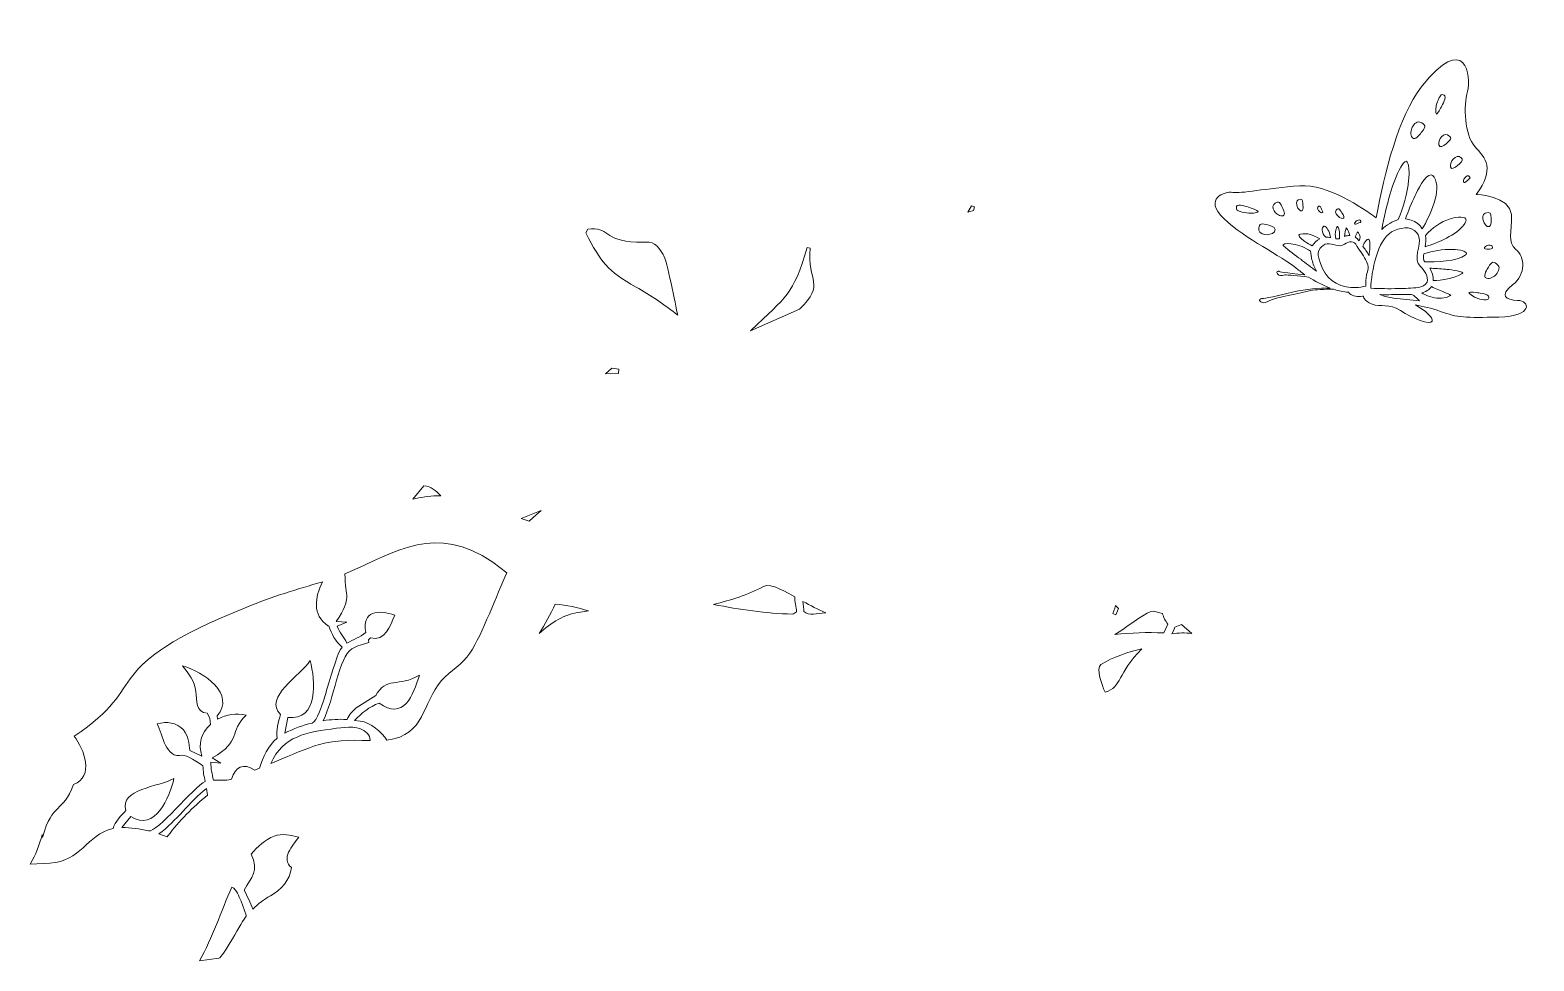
# Model space of a CAD drawing. Header units: millimetres. Extents: x -489 to 490, y -557 to 259.
# Drawn here: x 244.5 to 463.8, y -411 to -275.3 of the extents above; entities that cross this region are included whole.
import ezdxf

# ---------------------------------------------------------------- set-up
doc = ezdxf.new("R2010")
doc.units = ezdxf.units.MM
doc.header["$MEASUREMENT"] = 0
doc.layers.add('Layer 1', color=7, linetype='Continuous')

msp = doc.modelspace()

# ---------------------------------------------------------------- linework, layer by layer
at = {"layer": 'Layer 1', "color": 250, "lineweight": 20}
for points, knots in [([(419.891, -298.9356), (418.7398, -298.7205), (415.5115, -299.8034), (418.6042, -302.7663), (418.6042, -302.7663), (421.6971, -305.7295), (427.0728, -308.2512), (429.0696, -309.9386), (429.0696, -309.9386), (429.3811, -310.2017), (429.8389, -310.5548), (430.3995, -310.9366), (430.3995, -310.9366), (427.4191, -310.6532), (426.6888, -310.5192), (426.5965, -310.4455), (426.5965, -310.4455), (426.5022, -310.3732), (426.1165, -310.4747), (426.3844, -310.8123), (426.3844, -310.8123), (426.6521, -311.1489), (426.9534, -311.0556), (427.4698, -310.9809), (427.4698, -310.9809), (427.8215, -310.9281), (429.51, -311.1135), (430.9123, -311.2745), (430.9123, -311.2745), (431.8195, -311.853), (432.9223, -312.4548), (434.0832, -312.8854), (434.0832, -312.8854), (432.4895, -312.9008), (430.533, -313.025), (428.8133, -313.4394), (428.8133, -313.4394), (425.1423, -314.323), (424.2292, -314.4631), (424.0928, -314.4142), (424.0928, -314.4142), (423.9554, -314.3673), (423.556, -314.6349), (423.9935, -314.915), (423.9935, -314.915), (424.4302, -315.1938), (424.7373, -314.9717), (425.296, -314.6826), (425.296, -314.6826), (425.8561, -314.3929), (429.8953, -313.5613), (431.2469, -313.2461), (431.2469, -313.2461), (431.8987, -313.0947), (433.3042, -313.0578), (434.587, -313.0602), (434.587, -313.0602), (435.3073, -313.2916), (436.0419, -313.448), (436.7592, -313.4846), (436.7592, -313.4846), (436.9267, -313.7288), (437.1911, -313.928), (437.5378, -314.0266), (437.5378, -314.0266), (438.1912, -314.2135), (438.9574, -314.0576), (438.9574, -314.0576), (438.9574, -314.0576), (438.9574, -314.0576), (438.9427, -314.7673), (440.2013, -315.2416), (440.2013, -315.2416), (441.461, -315.7142), (442.6464, -315.0402), (444.3588, -316.1743), (444.3588, -316.1743), (446.0717, -317.3074), (448.6829, -318.3727), (448.9783, -317.6974), (448.9783, -317.6974), (449.179, -317.2379), (447.9281, -316.1591), (446.5251, -315.3317), (446.5251, -315.3317), (447.6025, -315.5385), (448.9083, -315.8385), (450.1542, -316.2845), (450.1542, -316.2845), (452.7284, -317.2063), (453.7539, -317.2424), (458.6805, -317.1099), (458.6805, -317.1099), (463.8085, -316.9709), (463.2064, -314.7432), (461.4252, -314.683), (461.4252, -314.683), (459.6671, -314.6241), (458.7206, -313.9823), (460.7062, -312.4114), (460.7062, -312.4114), (462.7331, -310.8087), (462.4612, -308.3451), (461.1738, -307.2419), (461.1738, -307.2419), (459.8963, -306.1476), (460.6393, -304.8166), (460.5146, -302.1632), (460.5146, -302.1632), (460.3906, -299.4923), (455.3836, -299.2251), (455.3836, -299.2251), (455.3836, -299.2251), (458.1689, -295.5037), (456.7589, -293.924), (455.2059, -292.264), (455.2059, -292.264), (453.6643, -290.6157), (453.5329, -286.2455), (454.1212, -284.2148), (454.1212, -284.2148), (454.7151, -282.1662), (453.863, -275.267), (447.3637, -283.5906), (447.3637, -283.5906), (444.0715, -287.8084), (442.0113, -296.0371), (440.8164, -302.6672), (440.8164, -302.6672), (438.8924, -301.2369), (433.673, -297.6813), (429.6792, -297.9694), (429.6792, -297.9694), (424.6896, -298.3301), (421.0432, -299.1496), (419.891, -298.9356)], [0, 0, 0, 0, 0.02857143, 0.02857143, 0.02857143, 0.02857143, 0.05714286, 0.05714286, 0.05714286, 0.05714286, 0.08571429, 0.08571429, 0.08571429, 0.08571429, 0.11428571, 0.11428571, 0.11428571, 0.11428571, 0.14285714, 0.14285714, 0.14285714, 0.14285714, 0.17142857, 0.17142857, 0.17142857, 0.17142857, 0.2, 0.2, 0.2, 0.2, 0.22857143, 0.22857143, 0.22857143, 0.22857143, 0.25714286, 0.25714286, 0.25714286, 0.25714286, 0.28571429, 0.28571429, 0.28571429, 0.28571429, 0.31428571, 0.31428571, 0.31428571, 0.31428571, 0.34285714, 0.34285714, 0.34285714, 0.34285714, 0.37142857, 0.37142857, 0.37142857, 0.37142857, 0.4, 0.4, 0.4, 0.4, 0.42857143, 0.42857143, 0.42857143, 0.42857143, 0.45714286, 0.45714286, 0.45714286, 0.45714286, 0.48571429, 0.48571429, 0.48571429, 0.48571429, 0.51428571, 0.51428571, 0.51428571, 0.51428571, 0.54285714, 0.54285714, 0.54285714, 0.54285714, 0.57142857, 0.57142857, 0.57142857, 0.57142857, 0.6, 0.6, 0.6, 0.6, 0.62857143, 0.62857143, 0.62857143, 0.62857143, 0.65714286, 0.65714286, 0.65714286, 0.65714286, 0.68571429, 0.68571429, 0.68571429, 0.68571429, 0.71428571, 0.71428571, 0.71428571, 0.71428571, 0.74285714, 0.74285714, 0.74285714, 0.74285714, 0.77142857, 0.77142857, 0.77142857, 0.77142857, 0.8, 0.8, 0.8, 0.8, 0.82857143, 0.82857143, 0.82857143, 0.82857143, 0.85714286, 0.85714286, 0.85714286, 0.85714286, 0.88571429, 0.88571429, 0.88571429, 0.88571429, 0.91428571, 0.91428571, 0.91428571, 0.91428571, 0.94285714, 0.94285714, 0.94285714, 0.94285714, 1, 1, 1, 1]), ([(449.6019, -287.5245), (449.429, -287.4324), (449.5032, -286.6267), (449.5278, -286.4707), (449.5278, -286.4707), (449.5278, -286.4707), (449.5719, -286.2569), (449.5719, -286.2569), (449.5719, -286.2569), (449.6612, -285.8682), (449.8057, -285.4432), (450.007, -285.0975), (450.007, -285.0975), (450.0626, -285.002), (450.2743, -284.6758), (450.4076, -284.6821), (450.4076, -284.6821), (450.5047, -284.6895), (450.6469, -284.6995), (450.7386, -284.752), (450.7386, -284.752), (451.1196, -284.9701), (450.4259, -286.2355), (450.3096, -286.4466), (450.3096, -286.4466), (450.2297, -286.5915), (449.7585, -287.4966), (449.6019, -287.5245)], [0, 0, 0, 0, 0.125, 0.125, 0.125, 0.125, 0.25, 0.25, 0.25, 0.25, 0.375, 0.375, 0.375, 0.375, 0.5, 0.5, 0.5, 0.5, 0.625, 0.625, 0.625, 0.625, 0.75, 0.75, 0.75, 0.75, 1, 1, 1, 1]), ([(446.2535, -291.0618), (445.7357, -290.8597), (445.8346, -289.9927), (445.9931, -289.5871), (445.9931, -289.5871), (446.1501, -289.1854), (446.6643, -288.4759), (447.1845, -288.679), (447.1845, -288.679), (448.0084, -289.0008), (448.1131, -289.3256), (447.4804, -290.0946), (447.4804, -290.0946), (447.2617, -290.3603), (446.669, -291.2239), (446.2535, -291.0618)], [0, 0, 0, 0, 0.2, 0.2, 0.2, 0.2, 0.4, 0.4, 0.4, 0.4, 0.6, 0.6, 0.6, 0.6, 1, 1, 1, 1]), ([(450.1045, -292.2543), (449.7377, -292.0196), (449.9727, -291.343), (450.1516, -291.0654), (450.1516, -291.0654), (450.3329, -290.7842), (450.8527, -290.2927), (451.2178, -290.5263), (451.2178, -290.5263), (451.8148, -290.9083), (451.8343, -291.1606), (451.2173, -291.6655), (451.2173, -291.6655), (451.0168, -291.8297), (450.3879, -292.4356), (450.1045, -292.2543)], [0, 0, 0, 0, 0.2, 0.2, 0.2, 0.2, 0.4, 0.4, 0.4, 0.4, 0.6, 0.6, 0.6, 0.6, 1, 1, 1, 1]), ([(451.7876, -295.4372), (451.4265, -295.2373), (451.6899, -294.5618), (451.8476, -294.3165), (451.8476, -294.3165), (452.0245, -294.0413), (452.5548, -293.5198), (452.9213, -293.7224), (452.9213, -293.7224), (453.0555, -293.7966), (453.268, -293.9141), (453.3387, -294.0573), (453.3387, -294.0573), (453.4616, -294.3065), (453.0612, -294.6642), (452.9055, -294.7967), (452.9055, -294.7967), (452.7118, -294.9614), (452.0692, -295.5931), (451.7876, -295.4372)], [0, 0, 0, 0, 0.16666667, 0.16666667, 0.16666667, 0.16666667, 0.33333333, 0.33333333, 0.33333333, 0.33333333, 0.5, 0.5, 0.5, 0.5, 0.66666667, 0.66666667, 0.66666667, 0.66666667, 1, 1, 1, 1]), ([(441.6049, -304.3508), (441.9214, -302.6069), (442.3367, -300.8322), (442.835, -299.1657), (442.835, -299.1657), (443.2251, -297.8613), (443.7221, -296.4209), (444.4106, -295.2431), (444.4106, -295.2431), (444.5009, -295.0887), (444.9728, -294.3257), (445.2172, -294.3892), (445.2172, -294.3892), (445.4023, -294.4373), (445.5088, -294.9822), (445.5323, -295.1317), (445.5323, -295.1317), (445.6341, -295.7777), (445.6002, -296.5232), (445.5383, -297.1721), (445.5383, -297.1721), (445.3551, -299.0925), (444.8004, -301.1368), (444.025, -302.906), (444.025, -302.906), (443.2768, -303.1694), (442.2612, -303.674), (441.6049, -304.3508)], [0, 0, 0, 0, 0.125, 0.125, 0.125, 0.125, 0.25, 0.25, 0.25, 0.25, 0.375, 0.375, 0.375, 0.375, 0.5, 0.5, 0.5, 0.5, 0.625, 0.625, 0.625, 0.625, 0.75, 0.75, 0.75, 0.75, 1, 1, 1, 1]), ([(445.0851, -302.7954), (445.479, -301.6532), (445.9563, -300.4804), (446.466, -299.3992), (446.466, -299.3992), (446.7547, -298.7869), (447.9608, -296.2898), (448.7986, -296.3676), (448.7986, -296.3676), (448.9943, -296.3857), (449.1448, -296.561), (449.2453, -296.7141), (449.2453, -296.7141), (450.4475, -298.544), (448.6501, -302.3693), (447.5255, -304.2331), (447.5255, -304.2331), (447.1534, -303.6358), (446.6047, -303.2104), (445.92, -302.9759), (445.92, -302.9759), (445.6777, -302.8928), (445.3716, -302.8223), (445.0851, -302.7954)], [0, 0, 0, 0, 0.14285714, 0.14285714, 0.14285714, 0.14285714, 0.28571429, 0.28571429, 0.28571429, 0.28571429, 0.42857143, 0.42857143, 0.42857143, 0.42857143, 0.57142857, 0.57142857, 0.57142857, 0.57142857, 0.71428571, 0.71428571, 0.71428571, 0.71428571, 1, 1, 1, 1]), ([(453.5954, -297.5089), (453.4184, -297.4109), (453.5897, -297.0117), (453.6619, -296.8994), (453.6619, -296.8994), (453.7497, -296.7626), (454.0609, -296.4405), (454.2481, -296.5439), (454.2481, -296.5439), (454.5906, -296.733), (454.5563, -296.8238), (454.2248, -297.106), (454.2248, -297.106), (454.1402, -297.178), (453.7152, -297.5752), (453.5954, -297.5089)], [0, 0, 0, 0, 0.2, 0.2, 0.2, 0.2, 0.4, 0.4, 0.4, 0.4, 0.6, 0.6, 0.6, 0.6, 1, 1, 1, 1]), ([(427.0603, -300.9899), (427.1753, -301.2388), (427.6228, -302.0263), (427.3548, -302.2658), (427.3548, -302.2658), (427.0087, -302.5752), (426.3771, -302.1702), (426.1291, -301.9036), (426.1291, -301.9036), (425.8878, -301.6441), (425.5298, -300.993), (425.8728, -300.6854), (425.8728, -300.6854), (426.4283, -300.1873), (426.7069, -300.2241), (427.0603, -300.9899)], [0, 0, 0, 0, 0.2, 0.2, 0.2, 0.2, 0.4, 0.4, 0.4, 0.4, 0.6, 0.6, 0.6, 0.6, 1, 1, 1, 1]), ([(429.4183, -300.0071), (429.9493, -299.7714), (430.0682, -299.919), (430.104, -300.5485), (430.104, -300.5485), (430.1152, -300.7445), (430.2101, -301.5186), (429.9832, -301.6186), (429.9832, -301.6186), (429.6783, -301.753), (429.3652, -301.2309), (429.2852, -301.0132), (429.2852, -301.0132), (429.1949, -300.7668), (429.1086, -300.1446), (429.4183, -300.0071)], [0, 0, 0, 0, 0.2, 0.2, 0.2, 0.2, 0.4, 0.4, 0.4, 0.4, 0.6, 0.6, 0.6, 0.6, 1, 1, 1, 1]), ([(381.2448, -301.8317), (381.2448, -301.8317), (381.7959, -300.8737), (381.7959, -300.8737), (381.7959, -300.8737), (381.7959, -300.8737), (382.2088, -301.0571), (382.2088, -301.0571), (382.2088, -301.0571), (382.2088, -301.0571), (382.0547, -301.5964), (382.0547, -301.5964), (382.0547, -301.5964), (382.0547, -301.5964), (381.914, -301.6373), (381.914, -301.6373), (381.914, -301.6373), (381.914, -301.6373), (381.2448, -301.8317), (381.2448, -301.8317)], [0, 0, 0, 0, 0.16666667, 0.16666667, 0.16666667, 0.16666667, 0.33333333, 0.33333333, 0.33333333, 0.33333333, 0.5, 0.5, 0.5, 0.5, 0.66666667, 0.66666667, 0.66666667, 0.66666667, 1, 1, 1, 1]), ([(422.307, -301.1365), (422.4626, -301.1909), (423.557, -301.5447), (423.5933, -301.7057), (423.5933, -301.7057), (423.5825, -301.7628), (423.3893, -301.8441), (423.3433, -301.8604), (423.3433, -301.8604), (423.0841, -301.9522), (422.7635, -301.979), (422.4904, -301.9811), (422.4904, -301.9811), (422.4904, -301.9811), (422.2359, -301.9706), (422.2359, -301.9706), (422.2359, -301.9706), (421.8108, -301.9429), (421.3397, -301.8638), (420.9403, -301.7123), (420.9403, -301.7123), (420.8207, -301.6668), (420.4396, -301.5011), (420.4182, -301.3499), (420.4182, -301.3499), (420.4063, -301.2444), (420.388, -301.0868), (420.4287, -300.9789), (420.4287, -300.9789), (420.5939, -300.5407), (422.0628, -301.0511), (422.307, -301.1365)], [0, 0, 0, 0, 0.11111111, 0.11111111, 0.11111111, 0.11111111, 0.22222222, 0.22222222, 0.22222222, 0.22222222, 0.33333333, 0.33333333, 0.33333333, 0.33333333, 0.44444444, 0.44444444, 0.44444444, 0.44444444, 0.55555556, 0.55555556, 0.55555556, 0.55555556, 0.66666667, 0.66666667, 0.66666667, 0.66666667, 0.77777778, 0.77777778, 0.77777778, 0.77777778, 1, 1, 1, 1]), ([(432.2797, -301.0808), (432.5315, -300.8262), (432.601, -300.8804), (432.7762, -301.2396), (432.7762, -301.2396), (432.8155, -301.3199), (433.0742, -301.8024), (432.9973, -301.8802), (432.9973, -301.8802), (432.8729, -302.0059), (432.5495, -301.758), (432.4661, -301.6683), (432.4661, -301.6683), (432.372, -301.5669), (432.1484, -301.2135), (432.2797, -301.0808)], [0, 0, 0, 0, 0.2, 0.2, 0.2, 0.2, 0.4, 0.4, 0.4, 0.4, 0.6, 0.6, 0.6, 0.6, 1, 1, 1, 1]), ([(434.9239, -301.6008), (434.9828, -301.5143), (435.0912, -301.3537), (435.1944, -301.3168), (435.1944, -301.3168), (435.3634, -301.2564), (435.6124, -301.6187), (435.681, -301.7228), (435.681, -301.7228), (435.779, -301.8712), (436.2201, -302.4605), (436.096, -302.6423), (436.096, -302.6423), (435.9329, -302.8813), (435.4443, -302.5952), (435.298, -302.4719), (435.298, -302.4719), (435.1154, -302.318), (434.7523, -301.8529), (434.9239, -301.6008)], [0, 0, 0, 0, 0.16666667, 0.16666667, 0.16666667, 0.16666667, 0.33333333, 0.33333333, 0.33333333, 0.33333333, 0.5, 0.5, 0.5, 0.5, 0.66666667, 0.66666667, 0.66666667, 0.66666667, 1, 1, 1, 1]), ([(451.6067, -302.7865), (452.0369, -302.6504), (453.5815, -302.2876), (453.8755, -302.8299), (453.8755, -302.8299), (454.0042, -303.0673), (453.7644, -303.4439), (453.6303, -303.6259), (453.6303, -303.6259), (452.5326, -305.1172), (449.8223, -306.3072), (447.9444, -306.8553), (447.9444, -306.8553), (448.0687, -306.3301), (448.0854, -305.7151), (448, -305.2077), (448, -305.2077), (448.9291, -304.1046), (450.233, -303.2214), (451.6067, -302.7865)], [0, 0, 0, 0, 0.16666667, 0.16666667, 0.16666667, 0.16666667, 0.33333333, 0.33333333, 0.33333333, 0.33333333, 0.5, 0.5, 0.5, 0.5, 0.66666667, 0.66666667, 0.66666667, 0.66666667, 1, 1, 1, 1]), ([(457.3118, -303.9235), (456.8958, -304.0524), (456.5303, -303.4372), (456.4334, -303.1211), (456.4334, -303.1211), (456.3366, -302.8044), (456.2932, -302.0871), (456.7093, -301.958), (456.7093, -301.958), (457.3864, -301.7481), (457.592, -301.8969), (457.5797, -302.6938), (457.5797, -302.6938), (457.5757, -302.9525), (457.6327, -303.824), (457.3118, -303.9235)], [0, 0, 0, 0, 0.2, 0.2, 0.2, 0.2, 0.4, 0.4, 0.4, 0.4, 0.6, 0.6, 0.6, 0.6, 1, 1, 1, 1]), ([(332.8429, -312.7414), (328.5925, -310.3876), (327.7589, -309.1265), (325.5255, -304.8555), (325.5255, -304.8555), (325.5255, -304.8555), (325.7975, -304.2974), (325.7975, -304.2974), (325.7975, -304.2974), (328.9587, -303.8488), (328.0702, -306.0475), (332.9093, -306.185), (332.9093, -306.185), (335.2156, -306.2505), (335.3728, -305.7913), (336.8114, -307.9727), (336.8114, -307.9727), (337.3741, -308.826), (338.5961, -315.3452), (338.9343, -316.8285), (338.9343, -316.8285), (336.988, -315.3311), (334.9959, -313.9337), (332.8429, -312.7414)], [0, 0, 0, 0, 0.14285714, 0.14285714, 0.14285714, 0.14285714, 0.28571429, 0.28571429, 0.28571429, 0.28571429, 0.42857143, 0.42857143, 0.42857143, 0.42857143, 0.57142857, 0.57142857, 0.57142857, 0.57142857, 0.71428571, 0.71428571, 0.71428571, 0.71428571, 1, 1, 1, 1]), ([(424.7923, -303.6407), (425.1004, -303.7282), (426.0693, -303.9146), (426.087, -304.329), (426.087, -304.329), (426.1091, -304.8498), (425.3275, -305.0884), (424.9255, -305.1046), (424.9255, -305.1046), (424.5228, -305.1207), (423.7219, -304.9471), (423.6995, -304.426), (423.6995, -304.426), (423.6639, -303.6), (423.8921, -303.3853), (424.7923, -303.6407)], [0, 0, 0, 0, 0.2, 0.2, 0.2, 0.2, 0.4, 0.4, 0.4, 0.4, 0.6, 0.6, 0.6, 0.6, 1, 1, 1, 1]), ([(429.785, -305.0288), (430.6244, -304.7671), (431.792, -305.225), (432.5898, -305.7194), (432.5898, -305.7194), (432.1358, -305.9388), (431.7221, -306.305), (431.47, -306.7336), (431.47, -306.7336), (431.1092, -306.5428), (430.7466, -306.3263), (430.4149, -306.1004), (430.4149, -306.1004), (430.2455, -305.9849), (429.4742, -305.4321), (429.5234, -305.1914), (429.5234, -305.1914), (429.5394, -305.1136), (429.7239, -305.0478), (429.785, -305.0288)], [0, 0, 0, 0, 0.16666667, 0.16666667, 0.16666667, 0.16666667, 0.33333333, 0.33333333, 0.33333333, 0.33333333, 0.5, 0.5, 0.5, 0.5, 0.66666667, 0.66666667, 0.66666667, 0.66666667, 1, 1, 1, 1]), ([(433.3509, -303.909), (433.7825, -304.1657), (434.0474, -304.9411), (434.1635, -305.5209), (434.1635, -305.5209), (433.9242, -305.4709), (433.6613, -305.4511), (433.4355, -305.4624), (433.4355, -305.4624), (433.1551, -305.1787), (432.921, -304.7998), (432.9176, -304.3937), (432.9176, -304.3937), (432.9161, -304.2273), (432.9753, -303.928), (433.166, -303.8731), (433.166, -303.8731), (433.2306, -303.8546), (433.2952, -303.8758), (433.3509, -303.909)], [0, 0, 0, 0, 0.16666667, 0.16666667, 0.16666667, 0.16666667, 0.33333333, 0.33333333, 0.33333333, 0.33333333, 0.5, 0.5, 0.5, 0.5, 0.66666667, 0.66666667, 0.66666667, 0.66666667, 1, 1, 1, 1]), ([(434.923, -305.6976), (434.828, -305.2776), (434.8049, -304.807), (434.9093, -304.3935), (434.9093, -304.3935), (434.9307, -304.3089), (435.0664, -303.9083), (435.183, -303.9065), (435.183, -303.9065), (435.1893, -303.9064), (435.2039, -303.9165), (435.2083, -303.9199), (435.2083, -303.9199), (435.5017, -304.1448), (435.4768, -305.2576), (435.4415, -305.7079), (435.4415, -305.7079), (435.3319, -305.7533), (435.0837, -305.7258), (434.923, -305.6976)], [0, 0, 0, 0, 0.16666667, 0.16666667, 0.16666667, 0.16666667, 0.33333333, 0.33333333, 0.33333333, 0.33333333, 0.5, 0.5, 0.5, 0.5, 0.66666667, 0.66666667, 0.66666667, 0.66666667, 1, 1, 1, 1]), ([(436.1786, -305.3434), (436.2269, -304.9302), (436.3185, -304.3303), (436.4365, -304.1268), (436.4365, -304.1268), (436.69, -304.3975), (436.8691, -304.8399), (436.956, -305.234), (436.956, -305.234), (436.6993, -305.2215), (436.4266, -305.262), (436.1786, -305.3434)], [0, 0, 0, 0, 0.25, 0.25, 0.25, 0.25, 0.5, 0.5, 0.5, 0.5, 1, 1, 1, 1]), ([(437.8974, -303.1086), (437.9956, -303.0311), (438.3335, -302.8557), (438.4446, -302.979), (438.4446, -302.979), (438.656, -303.2139), (438.6052, -303.2631), (438.2759, -303.392), (438.2759, -303.392), (438.2027, -303.4206), (437.7356, -303.6214), (437.6729, -303.5519), (437.6729, -303.5519), (437.5728, -303.4408), (437.8181, -303.1713), (437.8974, -303.1086)], [0, 0, 0, 0, 0.2, 0.2, 0.2, 0.2, 0.4, 0.4, 0.4, 0.4, 0.6, 0.6, 0.6, 0.6, 1, 1, 1, 1]), ([(437.729, -305.4357), (437.8472, -305.1883), (438.0225, -304.8068), (438.0958, -304.6792), (438.0958, -304.6792), (438.1473, -304.7266), (438.2129, -304.8108), (438.2367, -304.8423), (438.2367, -304.8423), (438.5004, -305.1931), (438.4927, -305.64), (438.316, -306.0174), (438.316, -306.0174), (438.1685, -305.7842), (437.9598, -305.5786), (437.729, -305.4357)], [0, 0, 0, 0, 0.2, 0.2, 0.2, 0.2, 0.4, 0.4, 0.4, 0.4, 0.6, 0.6, 0.6, 0.6, 1, 1, 1, 1]), ([(439.9977, -312.9197), (440.1359, -310.5122), (440.9233, -305.8714), (443.0593, -304.7069), (443.0593, -304.7069), (444.1476, -304.1136), (445.8541, -303.6701), (446.7485, -304.839), (446.7485, -304.839), (446.8805, -305.0116), (446.9786, -305.2063), (447.0429, -305.4136), (447.0429, -305.4136), (447.443, -306.704), (446.0478, -308.6606), (447.2561, -309.7508), (447.2561, -309.7508), (447.7953, -310.2372), (448.4686, -311.2563), (448.2151, -312.0076), (448.2151, -312.0076), (448.0391, -312.5293), (447.4475, -312.7158), (446.9556, -312.7861), (446.9556, -312.7861), (445.999, -312.9227), (444.9733, -312.9515), (444.007, -312.9674), (444.007, -312.9674), (442.6762, -312.9893), (441.3299, -312.9714), (439.9977, -312.9197)], [0, 0, 0, 0, 0.11111111, 0.11111111, 0.11111111, 0.11111111, 0.22222222, 0.22222222, 0.22222222, 0.22222222, 0.33333333, 0.33333333, 0.33333333, 0.33333333, 0.44444444, 0.44444444, 0.44444444, 0.44444444, 0.55555556, 0.55555556, 0.55555556, 0.55555556, 0.66666667, 0.66666667, 0.66666667, 0.66666667, 0.77777778, 0.77777778, 0.77777778, 0.77777778, 1, 1, 1, 1]), ([(349.5506, -319.1306), (354.8834, -313.9342), (355.6924, -314.0881), (357.8182, -306.9584), (357.8182, -306.9584), (357.8182, -306.9584), (358.2645, -307.0468), (358.2645, -307.0468), (358.2645, -307.0468), (357.7527, -312.0829), (360.5855, -312.2179), (356.6962, -315.9555), (356.6962, -315.9555), (356.6962, -315.9555), (349.5506, -319.1306), (349.5506, -319.1306)], [0, 0, 0, 0, 0.2, 0.2, 0.2, 0.2, 0.4, 0.4, 0.4, 0.4, 0.6, 0.6, 0.6, 0.6, 1, 1, 1, 1]), ([(431.4307, -308.7611), (431.5811, -309.3464), (431.8029, -309.9104), (432.0936, -310.4365), (432.0936, -310.4365), (431.3226, -309.859), (430.554, -309.2783), (429.7883, -308.6942), (429.7883, -308.6942), (428.9493, -308.0543), (428.1047, -307.4099), (427.2873, -306.7424), (427.2873, -306.7424), (427.2645, -306.6966), (427.2411, -306.6337), (427.2577, -306.5927), (427.2577, -306.5927), (427.3712, -306.3147), (428.429, -306.4297), (428.6452, -306.4655), (428.6452, -306.4655), (429.5379, -306.6132), (430.4726, -306.9896), (431.2273, -307.4983), (431.2273, -307.4983), (431.2426, -307.9077), (431.3334, -308.3824), (431.4307, -308.7611)], [0, 0, 0, 0, 0.125, 0.125, 0.125, 0.125, 0.25, 0.25, 0.25, 0.25, 0.375, 0.375, 0.375, 0.375, 0.5, 0.5, 0.5, 0.5, 0.625, 0.625, 0.625, 0.625, 0.75, 0.75, 0.75, 0.75, 1, 1, 1, 1]), ([(433.6518, -306.4241), (434.423, -306.2969), (435.4135, -307.0734), (436.173, -306.4912), (436.173, -306.4912), (436.7551, -306.0449), (437.6763, -305.9251), (437.9824, -306.7652), (437.9824, -306.7652), (437.9824, -306.7652), (437.9924, -306.7926), (437.9924, -306.7926), (437.9924, -306.7926), (437.9924, -306.7926), (438.0091, -306.8163), (438.0091, -306.8163), (438.0091, -306.8163), (438.484, -307.49), (439.0471, -308.2789), (439.3991, -309.0253), (439.3991, -309.0253), (439.5528, -309.3512), (439.668, -309.6738), (439.6227, -310.038), (439.6227, -310.038), (439.5847, -310.344), (439.4647, -310.6778), (439.399, -310.9856), (439.399, -310.9856), (439.2846, -311.5213), (439.255, -312.0589), (439.2722, -312.6035), (439.2722, -312.6035), (438.4102, -312.8365), (437.2817, -312.8668), (436.4424, -312.714), (436.4424, -312.714), (434.1935, -312.3045), (432.9734, -310.6825), (432.4483, -308.5371), (432.4483, -308.5371), (432.4483, -308.5371), (432.4451, -308.5237), (432.4451, -308.5237), (432.4451, -308.5237), (432.4451, -308.5237), (432.4401, -308.5109), (432.4401, -308.5109), (432.4401, -308.5109), (432.2497, -308.0124), (432.2863, -307.5095), (432.6109, -307.0778), (432.6109, -307.0778), (432.851, -306.7587), (433.2542, -306.4898), (433.6518, -306.4241)], [0, 0, 0, 0, 0.06666667, 0.06666667, 0.06666667, 0.06666667, 0.13333333, 0.13333333, 0.13333333, 0.13333333, 0.2, 0.2, 0.2, 0.2, 0.26666667, 0.26666667, 0.26666667, 0.26666667, 0.33333333, 0.33333333, 0.33333333, 0.33333333, 0.4, 0.4, 0.4, 0.4, 0.46666667, 0.46666667, 0.46666667, 0.46666667, 0.53333333, 0.53333333, 0.53333333, 0.53333333, 0.6, 0.6, 0.6, 0.6, 0.66666667, 0.66666667, 0.66666667, 0.66666667, 0.73333333, 0.73333333, 0.73333333, 0.73333333, 0.8, 0.8, 0.8, 0.8, 0.86666667, 0.86666667, 0.86666667, 0.86666667, 1, 1, 1, 1]), ([(438.8397, -306.7659), (439.0532, -306.3288), (439.6581, -305.1986), (439.8619, -306.1306), (439.8619, -306.1306), (439.9427, -306.5006), (439.8511, -307.4156), (439.7573, -308.1379), (439.7573, -308.1379), (439.491, -307.6474), (439.1254, -307.1307), (438.8397, -306.7659)], [0, 0, 0, 0, 0.25, 0.25, 0.25, 0.25, 0.5, 0.5, 0.5, 0.5, 1, 1, 1, 1]), ([(456.5846, -307.1121), (456.5074, -306.9261), (456.8902, -306.7201), (457.0158, -306.6774), (457.0158, -306.6774), (457.17, -306.6249), (457.6145, -306.5662), (457.6967, -306.7643), (457.6967, -306.7643), (457.8466, -307.1255), (457.763, -307.1752), (457.3278, -307.1897), (457.3278, -307.1897), (457.2161, -307.1934), (456.6376, -307.2397), (456.5846, -307.1121)], [0, 0, 0, 0, 0.2, 0.2, 0.2, 0.2, 0.4, 0.4, 0.4, 0.4, 0.6, 0.6, 0.6, 0.6, 1, 1, 1, 1]), ([(447.7392, -307.8987), (449.0461, -307.4467), (450.5579, -307.2119), (451.9342, -307.258), (451.9342, -307.258), (452.4195, -307.2744), (452.9784, -307.3267), (453.4421, -307.4776), (453.4421, -307.4776), (453.5669, -307.5182), (453.9384, -307.6578), (453.9639, -307.8156), (453.9639, -307.8156), (453.979, -307.9092), (453.8489, -308.037), (453.7882, -308.0903), (453.7882, -308.0903), (452.7679, -308.989), (449.3152, -309.1108), (447.9003, -309.0797), (447.9003, -309.0797), (447.6346, -308.8726), (447.6771, -308.2468), (447.7392, -307.8987)], [0, 0, 0, 0, 0.14285714, 0.14285714, 0.14285714, 0.14285714, 0.28571429, 0.28571429, 0.28571429, 0.28571429, 0.42857143, 0.42857143, 0.42857143, 0.42857143, 0.57142857, 0.57142857, 0.57142857, 0.57142857, 0.71428571, 0.71428571, 0.71428571, 0.71428571, 1, 1, 1, 1]), ([(456.7171, -311.3249), (456.4126, -310.9994), (456.9961, -310.1285), (457.1617, -309.8272), (457.1617, -309.8272), (457.6416, -308.9542), (457.9813, -308.9326), (458.5854, -309.5778), (458.5854, -309.5778), (458.9654, -309.9837), (458.5023, -310.723), (458.1842, -311.0205), (458.1842, -311.0205), (457.8686, -311.3158), (457.0991, -311.7333), (456.7171, -311.3249)], [0, 0, 0, 0, 0.2, 0.2, 0.2, 0.2, 0.4, 0.4, 0.4, 0.4, 0.6, 0.6, 0.6, 0.6, 1, 1, 1, 1]), ([(450.9208, -310.1419), (451.2615, -310.1747), (453.2067, -310.3822), (453.4412, -310.6699), (453.4412, -310.6699), (453.4061, -310.7166), (453.3034, -310.7831), (453.2681, -310.8043), (453.2681, -310.8043), (452.1731, -311.4606), (450.4227, -311.7777), (449.0961, -311.8026), (449.0961, -311.8026), (449.1675, -311.1909), (448.9452, -310.5204), (448.6054, -309.9889), (448.6054, -309.9889), (449.3774, -310.0178), (450.1556, -310.0683), (450.9208, -310.1419)], [0, 0, 0, 0, 0.16666667, 0.16666667, 0.16666667, 0.16666667, 0.33333333, 0.33333333, 0.33333333, 0.33333333, 0.5, 0.5, 0.5, 0.5, 0.66666667, 0.66666667, 0.66666667, 0.66666667, 1, 1, 1, 1]), ([(448.8572, -312.6745), (449.4736, -312.9757), (450.1046, -313.2231), (450.741, -313.4807), (450.741, -313.4807), (450.8829, -313.5381), (451.5532, -313.8046), (451.6961, -313.9514), (451.6961, -313.9514), (451.5735, -314.0606), (451.1185, -314.2053), (451.0085, -314.2386), (451.0085, -314.2386), (450.0993, -314.5134), (449.1447, -314.365), (448.2815, -314.008), (448.2815, -314.008), (448.0284, -313.9032), (447.7387, -313.7614), (447.4723, -313.6026), (447.4723, -313.6026), (448.0173, -313.4529), (448.5357, -313.1289), (448.8572, -312.6745)], [0, 0, 0, 0, 0.14285714, 0.14285714, 0.14285714, 0.14285714, 0.28571429, 0.28571429, 0.28571429, 0.28571429, 0.42857143, 0.42857143, 0.42857143, 0.42857143, 0.57142857, 0.57142857, 0.57142857, 0.57142857, 0.71428571, 0.71428571, 0.71428571, 0.71428571, 1, 1, 1, 1]), ([(454.3384, -313.5194), (454.451, -313.4131), (455.459, -313.5519), (455.6245, -313.5707), (455.6245, -313.5707), (455.8637, -313.5978), (457.2975, -313.7635), (457.255, -314.2002), (457.255, -314.2002), (457.2514, -314.2374), (457.24, -314.2749), (457.2263, -314.3095), (457.2263, -314.3095), (457.198, -314.3811), (457.1573, -314.4494), (457.1176, -314.5152), (457.1176, -314.5152), (457.0487, -314.623), (456.6604, -314.607), (456.5503, -314.5972), (456.5503, -314.5972), (456.152, -314.5615), (455.7218, -314.4335), (455.353, -314.2816), (455.353, -314.2816), (455.353, -314.2816), (455.1482, -314.1916), (455.1482, -314.1916), (455.1482, -314.1916), (455.0099, -314.1232), (454.3132, -313.7204), (454.3384, -313.5194)], [0, 0, 0, 0, 0.11111111, 0.11111111, 0.11111111, 0.11111111, 0.22222222, 0.22222222, 0.22222222, 0.22222222, 0.33333333, 0.33333333, 0.33333333, 0.33333333, 0.44444444, 0.44444444, 0.44444444, 0.44444444, 0.55555556, 0.55555556, 0.55555556, 0.55555556, 0.66666667, 0.66666667, 0.66666667, 0.66666667, 0.77777778, 0.77777778, 0.77777778, 0.77777778, 1, 1, 1, 1]), ([(443.0465, -313.8462), (443.7189, -313.8382), (444.3917, -313.824), (445.0641, -313.8224), (445.0641, -313.8224), (445.2571, -313.822), (445.9547, -313.8085), (446.1207, -313.8632), (446.1207, -313.8632), (446.3187, -313.9861), (446.6348, -314.2885), (446.8313, -314.4633), (446.8313, -314.4633), (446.8313, -314.4633), (447.1339, -314.7346), (447.1339, -314.7346), (447.1339, -314.7346), (445.8692, -314.6345), (444.594, -314.5132), (443.3414, -314.3534), (443.3414, -314.3534), (442.7409, -314.2769), (441.9914, -314.1004), (441.3205, -313.8463), (441.3205, -313.8463), (441.3205, -313.8463), (441.4221, -313.8481), (441.4221, -313.8481), (441.4221, -313.8481), (441.9633, -313.8572), (442.5053, -313.8527), (443.0465, -313.8462)], [0, 0, 0, 0, 0.11111111, 0.11111111, 0.11111111, 0.11111111, 0.22222222, 0.22222222, 0.22222222, 0.22222222, 0.33333333, 0.33333333, 0.33333333, 0.33333333, 0.44444444, 0.44444444, 0.44444444, 0.44444444, 0.55555556, 0.55555556, 0.55555556, 0.55555556, 0.66666667, 0.66666667, 0.66666667, 0.66666667, 0.77777778, 0.77777778, 0.77777778, 0.77777778, 1, 1, 1, 1]), ([(330.3374, -324.7212), (330.3374, -324.7212), (330.2924, -325.3679), (330.2924, -325.3679), (330.2924, -325.3679), (330.2924, -325.3679), (328.3869, -325.3963), (328.3869, -325.3963), (328.3869, -325.3963), (328.3869, -325.3963), (329.32, -324.5648), (329.32, -324.5648), (329.32, -324.5648), (329.32, -324.5648), (330.3374, -324.7212), (330.3374, -324.7212)], [0, 0, 0, 0, 0.2, 0.2, 0.2, 0.2, 0.4, 0.4, 0.4, 0.4, 0.6, 0.6, 0.6, 0.6, 1, 1, 1, 1]), ([(301.9165, -341.7354), (303.0273, -341.8176), (303.6169, -342.4099), (304.3679, -343.1739), (304.3679, -343.1739), (304.3679, -343.1739), (303.7763, -343.1772), (303.7763, -343.1772), (303.7763, -343.1772), (302.5863, -343.1838), (301.4653, -343.4095), (300.3129, -343.6811), (300.3129, -343.6811), (300.3129, -343.6811), (301.9165, -341.7354), (301.9165, -341.7354)], [0, 0, 0, 0, 0.2, 0.2, 0.2, 0.2, 0.4, 0.4, 0.4, 0.4, 0.6, 0.6, 0.6, 0.6, 1, 1, 1, 1]), ([(316.082, -346.4966), (316.082, -346.4966), (319.0331, -345.3155), (319.0331, -345.3155), (319.0331, -345.3155), (319.0331, -345.3155), (317.8614, -346.3629), (317.8614, -346.3629), (317.8614, -346.3629), (317.8614, -346.3629), (317.2513, -346.8939), (317.2513, -346.8939), (317.2513, -346.8939), (317.2513, -346.8939), (316.082, -346.4966), (316.082, -346.4966)], [0, 0, 0, 0, 0.2, 0.2, 0.2, 0.2, 0.4, 0.4, 0.4, 0.4, 0.6, 0.6, 0.6, 0.6, 1, 1, 1, 1]), ([(314.0101, -354.396), (312.5021, -357.6084), (310.5061, -363.2245), (308.6191, -366.1438), (308.6191, -366.1438), (307.5424, -367.8095), (305.7778, -368.6473), (304.494, -370.1175), (304.494, -370.1175), (301.5647, -373.4733), (302.1985, -378.0348), (296.5184, -378.8149), (296.5184, -378.8149), (295.8252, -377.6657), (294.0474, -376.2), (292.6304, -376.0428), (292.6304, -376.0428), (292.6304, -376.0428), (291.7992, -375.9386), (291.7992, -375.9386), (291.7992, -375.9386), (292.8226, -374.8392), (293.9475, -373.9665), (295.3611, -373.407), (295.3611, -373.407), (298.9148, -375.9884), (300.3716, -372.3041), (301.2474, -369.3336), (301.2474, -369.3336), (298.1677, -371.1435), (296.4048, -369.4936), (294.8715, -372.3191), (294.8715, -372.3191), (294.8715, -372.3191), (292.0408, -374.0964), (292.0408, -374.0964), (292.0408, -374.0964), (291.4551, -374.5879), (291.0058, -375.1017), (290.6905, -375.7972), (290.6905, -375.7972), (289.4972, -375.7237), (288.37, -375.8091), (287.1922, -375.9761), (287.1922, -375.9761), (288.8061, -372.9349), (289.4745, -366.6775), (291.4015, -365.4987), (291.4015, -365.4987), (292.1149, -365.0623), (293.0867, -364.8031), (293.8821, -364.589), (293.8821, -364.589), (293.8821, -364.589), (293.811, -364.163), (293.811, -364.163), (293.811, -364.163), (293.811, -364.163), (294.1153, -363.8901), (294.1153, -363.8901), (294.1153, -363.8901), (296.3244, -364.4129), (296.9045, -362.1825), (297.6845, -360.6068), (297.6845, -360.6068), (295.2301, -359.7663), (292.8866, -359.8738), (293.4161, -363.0934), (293.4161, -363.0934), (292.5514, -363.8586), (291.6623, -364.1228), (290.689, -364.6555), (290.689, -364.6555), (290.1909, -363.8371), (289.6294, -363.0869), (289.2516, -362.1981), (289.2516, -362.1981), (289.2516, -362.1981), (290.6571, -361.6209), (290.6571, -361.6209), (290.6571, -361.6209), (290.6571, -361.6209), (289.1259, -361.5146), (289.1259, -361.5146), (289.1259, -361.5146), (291.5467, -357.8096), (290.3736, -358.1729), (290.3957, -354.554), (290.3957, -354.554), (298.2306, -351.2006), (303.4544, -347.2533), (311.9634, -352.837), (311.9634, -352.837), (311.9634, -352.837), (314.0101, -354.396), (314.0101, -354.396)], [0, 0, 0, 0, 0.04, 0.04, 0.04, 0.04, 0.08, 0.08, 0.08, 0.08, 0.12, 0.12, 0.12, 0.12, 0.16, 0.16, 0.16, 0.16, 0.2, 0.2, 0.2, 0.2, 0.24, 0.24, 0.24, 0.24, 0.28, 0.28, 0.28, 0.28, 0.32, 0.32, 0.32, 0.32, 0.36, 0.36, 0.36, 0.36, 0.4, 0.4, 0.4, 0.4, 0.44, 0.44, 0.44, 0.44, 0.48, 0.48, 0.48, 0.48, 0.52, 0.52, 0.52, 0.52, 0.56, 0.56, 0.56, 0.56, 0.6, 0.6, 0.6, 0.6, 0.64, 0.64, 0.64, 0.64, 0.68, 0.68, 0.68, 0.68, 0.72, 0.72, 0.72, 0.72, 0.76, 0.76, 0.76, 0.76, 0.8, 0.8, 0.8, 0.8, 0.84, 0.84, 0.84, 0.84, 0.88, 0.88, 0.88, 0.88, 0.92, 0.92, 0.92, 0.92, 1, 1, 1, 1]), ([(287.9154, -362.1323), (287.9154, -362.1323), (288.0194, -362.1399), (288.0194, -362.1399), (288.0194, -362.1399), (288.4359, -363.3159), (289.0143, -364.4219), (289.974, -365.2329), (289.974, -365.2329), (288.6904, -366.8049), (286.9724, -375.9761), (285.6066, -376.3094), (285.6066, -376.3094), (284.2106, -376.6501), (282.8842, -377.1439), (281.5998, -377.7848), (281.5998, -377.7848), (281.5998, -377.7848), (282.0617, -375.5062), (282.0617, -375.5062), (282.0617, -375.5062), (286.5497, -375.9968), (286.0741, -370.0896), (285.3171, -367.1765), (285.3171, -367.1765), (283.9197, -369.4425), (278.4299, -372.518), (281.0112, -375.0708), (281.0112, -375.0708), (280.6783, -376.1154), (280.2935, -377.4185), (280.5052, -378.5224), (280.5052, -378.5224), (279.1504, -379.6851), (278.4923, -381.2653), (277.9131, -382.9121), (277.9131, -382.9121), (277.9131, -382.9121), (277.2349, -383.183), (277.2349, -383.183), (277.2349, -383.183), (275.5576, -382.0535), (274.4304, -382.6982), (273.8198, -384.5147), (273.8198, -384.5147), (272.8796, -384.7468), (272.1354, -384.6309), (271.2128, -384.6249), (271.2128, -384.6249), (271.0286, -383.7486), (270.8145, -382.9351), (270.837, -382.0413), (270.837, -382.0413), (270.837, -382.0413), (272.2999, -382.1733), (272.2999, -382.1733), (272.2999, -382.1733), (272.2999, -382.1733), (271.03, -381.3964), (271.03, -381.3964), (271.03, -381.3964), (275.4544, -378.8967), (273.4028, -377.6016), (275.9823, -375.1634), (275.9823, -375.1634), (274.4706, -374.8452), (273.1927, -375.0517), (271.8098, -375.7699), (271.8098, -375.7699), (271.8098, -375.7699), (271.7454, -375.2597), (271.7454, -375.2597), (271.7454, -375.2597), (274.503, -372.1151), (269.79, -368.857), (266.713, -367.9549), (266.713, -367.9549), (267.5677, -369.1893), (268.5136, -370.1572), (268.6576, -371.7274), (268.6576, -371.7274), (268.7713, -372.9692), (268.6413, -374.8468), (270.2761, -374.8971), (270.2761, -374.8971), (270.6565, -375.4763), (270.7672, -375.8383), (270.7926, -376.5256), (270.7926, -376.5256), (269.3947, -377.8344), (268.9872, -379.3166), (269.5096, -381.1268), (269.5096, -381.1268), (269.5096, -381.1268), (267.7719, -380.3214), (267.7719, -380.3214), (267.7719, -380.3214), (267.5626, -379.2193), (267.6665, -378.2425), (266.8358, -377.3292), (266.8358, -377.3292), (265.8033, -376.194), (264.4111, -376.0819), (263.0042, -376.4195), (263.0042, -376.4195), (263.8036, -378.0546), (264.2109, -381.5516), (266.7011, -381.0158), (266.7011, -381.0158), (267.2111, -380.9061), (269.1215, -382.1688), (269.6827, -382.5471), (269.6827, -382.5471), (269.6726, -383.3511), (269.8573, -384.0567), (269.9902, -384.832), (269.9902, -384.832), (268.3423, -385.5921), (262.9875, -392.3588), (261.7323, -392.0532), (261.7323, -392.0532), (260.4477, -391.7404), (259.1577, -391.5828), (257.8378, -391.5521), (257.8378, -391.5521), (257.8378, -391.5521), (259.1642, -389.9322), (259.1642, -389.9322), (259.1642, -389.9322), (262.7143, -392.2378), (264.82, -387.1387), (265.4521, -384.3781), (265.4521, -384.3781), (263.29, -385.6705), (257.4502, -385.86), (258.4538, -389.0848), (258.4538, -389.0848), (257.741, -389.795), (256.863, -390.7066), (256.5677, -391.6968), (256.5677, -391.6968), (252.6161, -392.6403), (251.9166, -396.5162), (247.3359, -396.7446), (247.3359, -396.7446), (247.3359, -396.7446), (244.4651, -396.8789), (244.4651, -396.8789), (244.4651, -396.8789), (245.3255, -395.5205), (245.7736, -394.1069), (246.2426, -392.5845), (246.2426, -392.5845), (246.2426, -392.5845), (246.2806, -392.9842), (246.2806, -392.9842), (246.2806, -392.9842), (247.7345, -387.755), (249.2271, -389.5079), (250.785, -385.2955), (250.785, -385.2955), (253.8952, -384.064), (252.3619, -380.1968), (250.8901, -378.2171), (250.8901, -378.2171), (262.4054, -370.7277), (253.7808, -368.4155), (276.0765, -359.4074), (276.0765, -359.4074), (279.6899, -357.9475), (283.3793, -356.7676), (287.1349, -355.7423), (287.1349, -355.7423), (286.0122, -357.9443), (285.5721, -360.5335), (287.9154, -362.1323)], [0, 0, 0, 0, 0.02222222, 0.02222222, 0.02222222, 0.02222222, 0.04444444, 0.04444444, 0.04444444, 0.04444444, 0.06666667, 0.06666667, 0.06666667, 0.06666667, 0.08888889, 0.08888889, 0.08888889, 0.08888889, 0.11111111, 0.11111111, 0.11111111, 0.11111111, 0.13333333, 0.13333333, 0.13333333, 0.13333333, 0.15555556, 0.15555556, 0.15555556, 0.15555556, 0.17777778, 0.17777778, 0.17777778, 0.17777778, 0.2, 0.2, 0.2, 0.2, 0.22222222, 0.22222222, 0.22222222, 0.22222222, 0.24444444, 0.24444444, 0.24444444, 0.24444444, 0.26666667, 0.26666667, 0.26666667, 0.26666667, 0.28888889, 0.28888889, 0.28888889, 0.28888889, 0.31111111, 0.31111111, 0.31111111, 0.31111111, 0.33333333, 0.33333333, 0.33333333, 0.33333333, 0.35555556, 0.35555556, 0.35555556, 0.35555556, 0.37777778, 0.37777778, 0.37777778, 0.37777778, 0.4, 0.4, 0.4, 0.4, 0.42222222, 0.42222222, 0.42222222, 0.42222222, 0.44444444, 0.44444444, 0.44444444, 0.44444444, 0.46666667, 0.46666667, 0.46666667, 0.46666667, 0.48888889, 0.48888889, 0.48888889, 0.48888889, 0.51111111, 0.51111111, 0.51111111, 0.51111111, 0.53333333, 0.53333333, 0.53333333, 0.53333333, 0.55555556, 0.55555556, 0.55555556, 0.55555556, 0.57777778, 0.57777778, 0.57777778, 0.57777778, 0.6, 0.6, 0.6, 0.6, 0.62222222, 0.62222222, 0.62222222, 0.62222222, 0.64444444, 0.64444444, 0.64444444, 0.64444444, 0.66666667, 0.66666667, 0.66666667, 0.66666667, 0.68888889, 0.68888889, 0.68888889, 0.68888889, 0.71111111, 0.71111111, 0.71111111, 0.71111111, 0.73333333, 0.73333333, 0.73333333, 0.73333333, 0.75555556, 0.75555556, 0.75555556, 0.75555556, 0.77777778, 0.77777778, 0.77777778, 0.77777778, 0.8, 0.8, 0.8, 0.8, 0.82222222, 0.82222222, 0.82222222, 0.82222222, 0.84444444, 0.84444444, 0.84444444, 0.84444444, 0.86666667, 0.86666667, 0.86666667, 0.86666667, 0.88888889, 0.88888889, 0.88888889, 0.88888889, 0.91111111, 0.91111111, 0.91111111, 0.91111111, 0.93333333, 0.93333333, 0.93333333, 0.93333333, 0.95555556, 0.95555556, 0.95555556, 0.95555556, 1, 1, 1, 1]), ([(351.4293, -356.3919), (352.4681, -355.7456), (355.0343, -357.4101), (355.9881, -357.9278), (355.9881, -357.9278), (355.9914, -358.6447), (356.2353, -359.355), (356.2438, -360.0872), (356.2438, -360.0872), (356.0812, -360.1935), (355.8776, -360.421), (355.6817, -360.4178), (355.6817, -360.4178), (351.7939, -360.3545), (347.9581, -359.7638), (344.1511, -359.0145), (344.1511, -359.0145), (346.6762, -358.3717), (349.1442, -357.6733), (351.4293, -356.3919)], [0, 0, 0, 0, 0.16666667, 0.16666667, 0.16666667, 0.16666667, 0.33333333, 0.33333333, 0.33333333, 0.33333333, 0.5, 0.5, 0.5, 0.5, 0.66666667, 0.66666667, 0.66666667, 0.66666667, 1, 1, 1, 1]), ([(321.0543, -358.9857), (322.7438, -359.0678), (324.3248, -359.4981), (325.9372, -359.9657), (325.9372, -359.9657), (325.9372, -359.9657), (324.7626, -360.1235), (324.7626, -360.1235), (324.7626, -360.1235), (322.2636, -360.4592), (320.5504, -361.6352), (318.7318, -363.2678), (318.7318, -363.2678), (319.5519, -361.8649), (320.3913, -360.4724), (321.0543, -358.9857)], [0, 0, 0, 0, 0.2, 0.2, 0.2, 0.2, 0.4, 0.4, 0.4, 0.4, 0.6, 0.6, 0.6, 0.6, 1, 1, 1, 1]), ([(357.297, -359.7563), (357.297, -359.7563), (357.1815, -358.5753), (357.1815, -358.5753), (357.1815, -358.5753), (358.2923, -359.1781), (359.3491, -359.7715), (360.524, -360.2283), (360.524, -360.2283), (359.1229, -360.3349), (358.1587, -360.675), (357.2994, -360.0729), (357.2994, -360.0729), (357.2994, -360.0729), (357.297, -359.7563), (357.297, -359.7563)], [0, 0, 0, 0, 0.2, 0.2, 0.2, 0.2, 0.4, 0.4, 0.4, 0.4, 0.6, 0.6, 0.6, 0.6, 1, 1, 1, 1]), ([(402.6622, -359.5624), (402.6622, -359.5624), (402.7956, -359.1857), (402.7956, -359.1857), (402.7956, -359.1857), (402.7956, -359.1857), (403.2326, -359.6244), (403.2326, -359.6244), (403.2326, -359.6244), (403.2326, -359.6244), (402.821, -360.5392), (402.821, -360.5392), (402.821, -360.5392), (402.821, -360.5392), (402.3892, -360.3612), (402.3892, -360.3612), (402.3892, -360.3612), (402.3892, -360.3612), (402.6622, -359.5624), (402.6622, -359.5624)], [0, 0, 0, 0, 0.16666667, 0.16666667, 0.16666667, 0.16666667, 0.33333333, 0.33333333, 0.33333333, 0.33333333, 0.5, 0.5, 0.5, 0.5, 0.66666667, 0.66666667, 0.66666667, 0.66666667, 1, 1, 1, 1]), ([(403.5672, -362.8455), (404.6038, -362.1908), (407.5293, -359.8973), (408.3214, -360.0111), (408.3214, -360.0111), (408.3214, -360.0111), (409.6138, -360.3407), (409.6138, -360.3407), (409.6138, -360.3407), (409.7887, -360.9021), (410.0642, -361.408), (410.3918, -361.8945), (410.3918, -361.8945), (410.3918, -361.8945), (409.8059, -363.185), (409.8059, -363.185), (409.8059, -363.185), (407.4166, -363.0294), (405.0427, -363.1705), (402.6668, -363.4143), (402.6668, -363.4143), (402.6668, -363.4143), (403.5672, -362.8455), (403.5672, -362.8455)], [0, 0, 0, 0, 0.14285714, 0.14285714, 0.14285714, 0.14285714, 0.28571429, 0.28571429, 0.28571429, 0.28571429, 0.42857143, 0.42857143, 0.42857143, 0.42857143, 0.57142857, 0.57142857, 0.57142857, 0.57142857, 0.71428571, 0.71428571, 0.71428571, 0.71428571, 1, 1, 1, 1]), ([(411.2648, -362.7499), (411.2648, -362.7499), (411.4252, -362.3357), (411.4252, -362.3357), (411.4252, -362.3357), (411.4252, -362.3357), (412.4177, -361.9557), (412.4177, -361.9557), (412.4177, -361.9557), (412.4177, -361.9557), (413.9018, -363.253), (413.9018, -363.253), (413.9018, -363.253), (412.8962, -363.1497), (412.0038, -363.1281), (411.0113, -363.3266), (411.0113, -363.3266), (411.0113, -363.3266), (411.2648, -362.7499), (411.2648, -362.7499)], [0, 0, 0, 0, 0.16666667, 0.16666667, 0.16666667, 0.16666667, 0.33333333, 0.33333333, 0.33333333, 0.33333333, 0.5, 0.5, 0.5, 0.5, 0.66666667, 0.66666667, 0.66666667, 0.66666667, 1, 1, 1, 1]), ([(401.192, -371.635), (400.891, -371.0131), (399.8471, -368.2638), (400.6455, -367.7776), (400.6455, -367.7776), (402.5173, -366.6378), (404.5016, -365.9904), (406.6207, -365.5086), (406.6207, -365.5086), (402.9997, -369.0986), (403.7136, -371.0767), (401.2856, -371.8285), (401.2856, -371.8285), (401.2856, -371.8285), (401.192, -371.635), (401.192, -371.635)], [0, 0, 0, 0, 0.2, 0.2, 0.2, 0.2, 0.4, 0.4, 0.4, 0.4, 0.6, 0.6, 0.6, 0.6, 1, 1, 1, 1]), ([(293.6158, -377.802), (294.0115, -378.165), (294.03, -378.3504), (294.0794, -378.8782), (294.0794, -378.8782), (287.2076, -378.6061), (286.0822, -379.5242), (279.5636, -382.2365), (279.5636, -382.2365), (281.3889, -378.1957), (284.7659, -377.633), (289.1771, -377.0812), (289.1771, -377.0812), (290.7413, -376.8855), (292.4431, -376.6154), (293.6158, -377.802)], [0, 0, 0, 0, 0.2, 0.2, 0.2, 0.2, 0.4, 0.4, 0.4, 0.4, 0.6, 0.6, 0.6, 0.6, 1, 1, 1, 1]), ([(264.5681, -392.7672), (264.5681, -392.7672), (264.4545, -392.9167), (264.4545, -392.9167), (264.4545, -392.9167), (264.4545, -392.9167), (263.2645, -392.484), (263.2645, -392.484), (263.2645, -392.484), (265.8355, -390.5598), (267.673, -387.8413), (270.1824, -385.8604), (270.1824, -385.8604), (270.1824, -385.8604), (270.3423, -386.8261), (270.3423, -386.8261), (270.3423, -386.8261), (268.2158, -388.5467), (266.2243, -390.5882), (264.5681, -392.7672)], [0, 0, 0, 0, 0.16666667, 0.16666667, 0.16666667, 0.16666667, 0.33333333, 0.33333333, 0.33333333, 0.33333333, 0.5, 0.5, 0.5, 0.5, 0.66666667, 0.66666667, 0.66666667, 0.66666667, 1, 1, 1, 1]), ([(283.6465, -392.9486), (282.7689, -394.1984), (280.9653, -396.0814), (282.591, -397.3944), (282.591, -397.3944), (282.3904, -399.1802), (281.0619, -400.6782), (279.5117, -401.5146), (279.5117, -401.5146), (278.5611, -402.0275), (277.7338, -402.7124), (276.9316, -403.436), (276.9316, -403.436), (276.6019, -402.4759), (276.1338, -401.5939), (275.6991, -400.6799), (275.6991, -400.6799), (276.7545, -398.7418), (277.8786, -397.9171), (276.7361, -395.4155), (276.7361, -395.4155), (277.6582, -394.3106), (278.7235, -393.3446), (280.0735, -392.7972), (280.0735, -392.7972), (281.192, -392.3436), (282.5167, -392.6943), (283.6465, -392.9486)], [0, 0, 0, 0, 0.125, 0.125, 0.125, 0.125, 0.25, 0.25, 0.25, 0.25, 0.375, 0.375, 0.375, 0.375, 0.5, 0.5, 0.5, 0.5, 0.625, 0.625, 0.625, 0.625, 0.75, 0.75, 0.75, 0.75, 1, 1, 1, 1]), ([(275.9629, -404.3221), (275.9629, -404.3221), (275.9983, -404.4536), (275.9983, -404.4536), (275.9983, -404.4536), (275.4425, -405.1562), (272.5245, -410.5159), (272.017, -410.6157), (272.017, -410.6157), (272.017, -410.6157), (269.158, -411.0022), (269.158, -411.0022), (269.158, -411.0022), (271.1242, -407.5957), (272.2844, -403.8067), (273.9, -400.2332), (273.9, -400.2332), (274.6774, -400.6738), (274.8425, -401.5064), (275.2407, -402.3113), (275.2407, -402.3113), (275.2407, -402.3113), (275.9629, -404.3221), (275.9629, -404.3221)], [0, 0, 0, 0, 0.14285714, 0.14285714, 0.14285714, 0.14285714, 0.28571429, 0.28571429, 0.28571429, 0.28571429, 0.42857143, 0.42857143, 0.42857143, 0.42857143, 0.57142857, 0.57142857, 0.57142857, 0.57142857, 0.71428571, 0.71428571, 0.71428571, 0.71428571, 1, 1, 1, 1])]:
    msp.add_open_spline(points, degree=3, knots=knots, dxfattribs=at)

doc.saveas('drawing.dxf')
